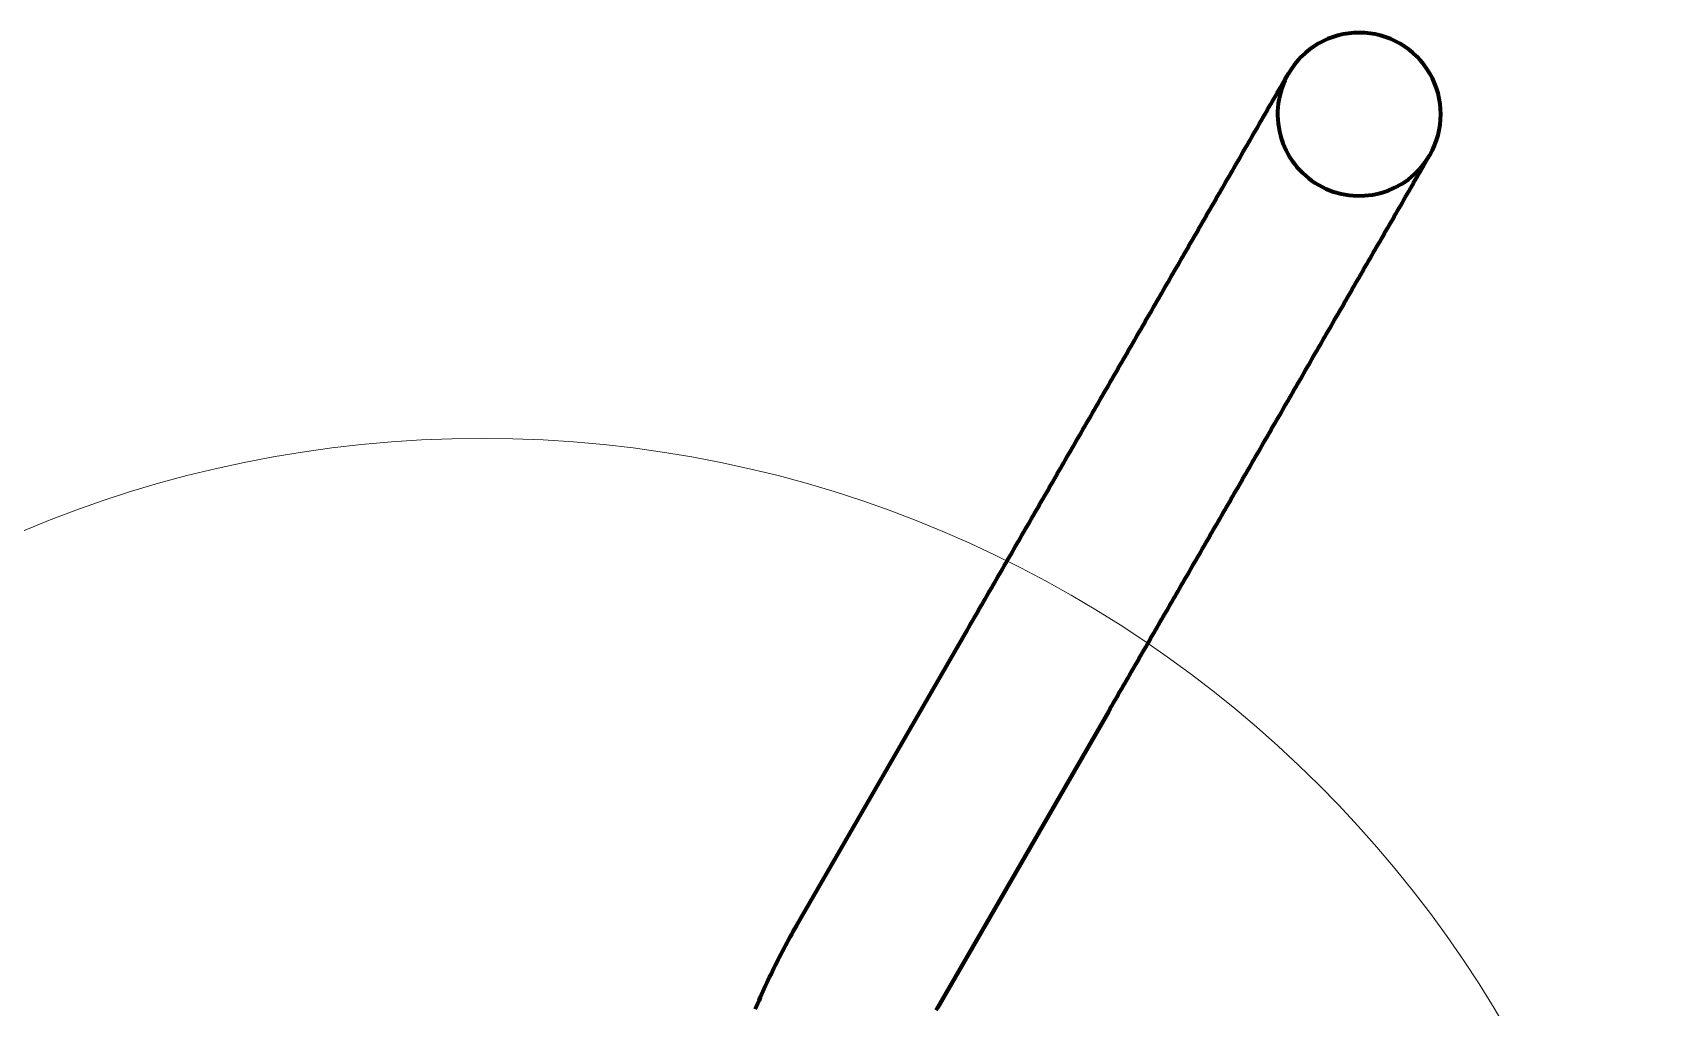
# Model space of a CAD drawing. Header units: millimetres. Extents: x 0 to 2382, y 0 to 420.
# Drawn here: x 275.87 to 301.29, y 318.04 to 333.21 of the extents above; entities that cross this region are included whole.
import ezdxf

# ---------------------------------------------------------------- set-up
doc = ezdxf.new("R2010")
doc.units = ezdxf.units.MM
doc.linetypes.add('IRAM-E-TRAZOS', pattern=[5, 4, -1])
for name, color, linetype, lineweight in [('01-VISIBLE', 7, 'CONTINUOUS', 70), ('02-OCULTA', 4, 'IRAM-E-TRAZOS', 35), ('08-FINA', 5, 'CONTINUOUS', 18)]:
    doc.layers.add(name, color=color, linetype=linetype, lineweight=lineweight)

msp = doc.modelspace()

# ---------------------------------------------------------------- linework, layer by layer
at = {"layer": '01-VISIBLE'}
for p, q in [((287.762, 319.306), (290.422, 323.914)), ((289.961, 318.036), (292.622, 322.644)), ((292.622, 322.644), (289.961, 318.036))]:
    msp.add_line(p, q, dxfattribs=at)
for points in [[(290.422, 323.914), (290.447, 323.957), (290.472, 324.001), (290.497, 324.044), (290.522, 324.087), (290.547, 324.131), (290.572, 324.174), (290.597, 324.217), (290.622, 324.261), (290.647, 324.304), (290.672, 324.347), (290.697, 324.39), (290.722, 324.434), (290.747, 324.477), (290.772, 324.52), (290.797, 324.564), (290.822, 324.607), (290.847, 324.65), (290.872, 324.694), (290.897, 324.737), (290.922, 324.78), (290.947, 324.823), (290.972, 324.867), (290.997, 324.91), (291.022, 324.953), (291.047, 324.997), (291.072, 325.04), (291.097, 325.083), (291.122, 325.127), (291.147, 325.17), (291.172, 325.213), (291.197, 325.256), (291.222, 325.3), (291.247, 325.343), (291.272, 325.386), (291.297, 325.43), (291.322, 325.473), (291.347, 325.516), (291.372, 325.56), (291.397, 325.603), (291.422, 325.646), (291.447, 325.689), (291.472, 325.733), (291.497, 325.776), (291.522, 325.819), (291.547, 325.863), (291.572, 325.906), (291.597, 325.949), (291.622, 325.993), (291.647, 326.036), (291.672, 326.079), (291.697, 326.122), (291.722, 326.166), (291.747, 326.209), (291.772, 326.252), (291.797, 326.296), (291.822, 326.339), (291.847, 326.382), (291.872, 326.426), (291.897, 326.469), (291.922, 326.512), (291.947, 326.555), (291.972, 326.599), (291.997, 326.642), (292.022, 326.685), (292.047, 326.729), (292.072, 326.772), (292.097, 326.815), (292.122, 326.859), (292.147, 326.902), (292.172, 326.945), (292.197, 326.989), (292.222, 327.032), (292.247, 327.075), (292.272, 327.118), (292.297, 327.162), (292.322, 327.205), (292.347, 327.248), (292.372, 327.292), (292.397, 327.335), (292.422, 327.378), (292.447, 327.422), (292.472, 327.465), (292.497, 327.508), (292.522, 327.551), (292.547, 327.595), (292.572, 327.638), (292.597, 327.681), (292.622, 327.725), (292.647, 327.768), (292.672, 327.811), (292.697, 327.855), (292.722, 327.898), (292.747, 327.941), (292.772, 327.984), (292.797, 328.028), (292.822, 328.071), (292.847, 328.114), (292.872, 328.158), (292.897, 328.201), (292.922, 328.244), (292.947, 328.288), (292.972, 328.331), (292.997, 328.374), (293.022, 328.417), (293.047, 328.461), (293.072, 328.504), (293.097, 328.547), (293.122, 328.591), (293.147, 328.634), (293.172, 328.677), (293.197, 328.721), (293.222, 328.764), (293.247, 328.807), (293.272, 328.85), (293.297, 328.894), (293.322, 328.937), (293.347, 328.98), (293.372, 329.024), (293.397, 329.067), (293.422, 329.11), (293.447, 329.154), (293.472, 329.197), (293.497, 329.24), (293.522, 329.283), (293.547, 329.327), (293.572, 329.37), (293.597, 329.413), (293.622, 329.457), (293.647, 329.5), (293.672, 329.543), (293.697, 329.587), (293.722, 329.63), (293.747, 329.673), (293.772, 329.716), (293.797, 329.76), (293.822, 329.803), (293.847, 329.846), (293.872, 329.89), (293.897, 329.933), (293.922, 329.976), (293.947, 330.02), (293.972, 330.063), (293.997, 330.106), (294.022, 330.149), (294.047, 330.193), (294.072, 330.236), (294.097, 330.279), (294.122, 330.323), (294.147, 330.366), (294.172, 330.409), (294.197, 330.453), (294.222, 330.496), (294.247, 330.539), (294.272, 330.583), (294.297, 330.626), (294.322, 330.669), (294.347, 330.712), (294.372, 330.756), (294.397, 330.799), (294.422, 330.842), (294.447, 330.886), (294.472, 330.929), (294.497, 330.972), (294.522, 331.016), (294.547, 331.059), (294.572, 331.102), (294.597, 331.145), (294.622, 331.189), (294.647, 331.232), (294.672, 331.275), (294.697, 331.319), (294.722, 331.362), (294.747, 331.405), (294.772, 331.449), (294.797, 331.492), (294.822, 331.535), (294.847, 331.578), (294.872, 331.622), (294.897, 331.665), (294.922, 331.708), (294.947, 331.752), (294.972, 331.795), (294.997, 331.838), (295.022, 331.882), (295.047, 331.925), (295.072, 331.968), (295.097, 332.011), (295.122, 332.055), (295.147, 332.098), (295.172, 332.141), (295.197, 332.185), (295.222, 332.228), (295.247, 332.271), (295.272, 332.315), (295.297, 332.358), (295.322, 332.401), (295.347, 332.444), (295.372, 332.488), (295.397, 332.531), (295.422, 332.574)], [(292.622, 322.644), (292.647, 322.688), (292.672, 322.731), (292.697, 322.775), (292.722, 322.818), (292.747, 322.862), (292.772, 322.905), (292.797, 322.949), (292.823, 322.992), (292.848, 323.036), (292.873, 323.079), (292.898, 323.123), (292.923, 323.166), (292.948, 323.21), (292.973, 323.253), (292.998, 323.297), (293.024, 323.34), (293.049, 323.384), (293.074, 323.427), (293.099, 323.471), (293.124, 323.514), (293.149, 323.558), (293.174, 323.602), (293.199, 323.645), (293.225, 323.689), (293.25, 323.732), (293.275, 323.776), (293.3, 323.819), (293.325, 323.863), (293.35, 323.906), (293.375, 323.95), (293.4, 323.993), (293.426, 324.037), (293.451, 324.08), (293.476, 324.124), (293.501, 324.167), (293.526, 324.211), (293.551, 324.254), (293.576, 324.298), (293.601, 324.341), (293.627, 324.385), (293.652, 324.428), (293.677, 324.472), (293.702, 324.515), (293.727, 324.559), (293.752, 324.602), (293.777, 324.646), (293.802, 324.69), (293.828, 324.733), (293.853, 324.777), (293.878, 324.82), (293.903, 324.864), (293.928, 324.907), (293.953, 324.951), (293.978, 324.994), (294.003, 325.038), (294.029, 325.081), (294.054, 325.125), (294.079, 325.168), (294.104, 325.212), (294.129, 325.255), (294.154, 325.299), (294.179, 325.342), (294.204, 325.386), (294.23, 325.429), (294.255, 325.473), (294.28, 325.516), (294.305, 325.56), (294.33, 325.603), (294.355, 325.647), (294.38, 325.69), (294.405, 325.734), (294.431, 325.777), (294.456, 325.821), (294.481, 325.865), (294.506, 325.908), (294.531, 325.952), (294.556, 325.995), (294.581, 326.039), (294.606, 326.082), (294.632, 326.126), (294.657, 326.169), (294.682, 326.213), (294.707, 326.256), (294.732, 326.3), (294.757, 326.343), (294.782, 326.387), (294.807, 326.43), (294.833, 326.474), (294.858, 326.517), (294.883, 326.561), (294.908, 326.604), (294.933, 326.648), (294.958, 326.691), (294.983, 326.735), (295.008, 326.778), (295.034, 326.822), (295.059, 326.865), (295.084, 326.909), (295.109, 326.952), (295.134, 326.996), (295.159, 327.04), (295.184, 327.083), (295.209, 327.127), (295.235, 327.17), (295.26, 327.214), (295.285, 327.257), (295.31, 327.301), (295.335, 327.344), (295.36, 327.388), (295.385, 327.431), (295.41, 327.475), (295.436, 327.518), (295.461, 327.562), (295.486, 327.605), (295.511, 327.649), (295.536, 327.692), (295.561, 327.736), (295.586, 327.779), (295.611, 327.823), (295.637, 327.866), (295.662, 327.91), (295.687, 327.953), (295.712, 327.997), (295.737, 328.04), (295.762, 328.084), (295.787, 328.127), (295.812, 328.171), (295.838, 328.215), (295.863, 328.258), (295.888, 328.302), (295.913, 328.345), (295.938, 328.389), (295.963, 328.432), (295.988, 328.476), (296.013, 328.519), (296.039, 328.563), (296.064, 328.606), (296.089, 328.65), (296.114, 328.693), (296.139, 328.737), (296.164, 328.78), (296.189, 328.824), (296.214, 328.867), (296.24, 328.911), (296.265, 328.954), (296.29, 328.998), (296.315, 329.041), (296.34, 329.085), (296.365, 329.128), (296.39, 329.172), (296.415, 329.215), (296.441, 329.259), (296.466, 329.303), (296.491, 329.346), (296.516, 329.39), (296.541, 329.433), (296.566, 329.477), (296.591, 329.52), (296.616, 329.564), (296.642, 329.607), (296.667, 329.651), (296.692, 329.694), (296.717, 329.738), (296.742, 329.781), (296.767, 329.825), (296.792, 329.868), (296.817, 329.912), (296.843, 329.955), (296.868, 329.999), (296.893, 330.042), (296.918, 330.086), (296.943, 330.129), (296.968, 330.173), (296.993, 330.216), (297.018, 330.26), (297.044, 330.303), (297.069, 330.347), (297.094, 330.39), (297.119, 330.434), (297.144, 330.478), (297.169, 330.521), (297.194, 330.565), (297.219, 330.608), (297.245, 330.652), (297.27, 330.695), (297.295, 330.739), (297.32, 330.782), (297.345, 330.826), (297.37, 330.869), (297.395, 330.913), (297.42, 330.956), (297.446, 331), (297.471, 331.043), (297.496, 331.087), (297.521, 331.13), (297.546, 331.174), (297.571, 331.217), (297.596, 331.261), (297.622, 331.304)], [(287.119, 318.007), (287.138, 318.053), (287.158, 318.099), (287.178, 318.145), (287.198, 318.191), (287.218, 318.237), (287.238, 318.283), (287.259, 318.328), (287.28, 318.374), (287.301, 318.419), (287.322, 318.465), (287.343, 318.51), (287.365, 318.555), (287.386, 318.6), (287.408, 318.645), (287.431, 318.69), (287.453, 318.734), (287.475, 318.779), (287.498, 318.824), (287.521, 318.868), (287.544, 318.912), (287.568, 318.956), (287.591, 319.001), (287.615, 319.045), (287.639, 319.089), (287.663, 319.132), (287.687, 319.176), (287.712, 319.22), (287.737, 319.263), (287.762, 319.306)], [(287.762, 319.306), (287.737, 319.263), (287.712, 319.22), (287.687, 319.176), (287.663, 319.132), (287.639, 319.089), (287.615, 319.045), (287.591, 319.001), (287.568, 318.956), (287.544, 318.912), (287.521, 318.868), (287.498, 318.824), (287.475, 318.779), (287.453, 318.734), (287.431, 318.69), (287.408, 318.645), (287.386, 318.6), (287.365, 318.555), (287.343, 318.51), (287.322, 318.465), (287.301, 318.419), (287.28, 318.374), (287.259, 318.328), (287.238, 318.283), (287.218, 318.237), (287.198, 318.191), (287.178, 318.145), (287.158, 318.099), (287.138, 318.053), (287.119, 318.007)], [(289.936, 317.993), (289.961, 318.036)]]:
    msp.add_lwpolyline(points, dxfattribs=at)
for start, end in [(-30, 150), (150, -120), (150, 150.0019), (-120, -30), (-30.0019, -30)]:
    msp.add_arc((296.522, 331.939), 1.27, start, end, dxfattribs=at)
at = {"layer": '02-OCULTA'}
msp.add_line((290.422, 323.914), (287.762, 319.306), dxfattribs=at)
for points in [[(290.422, 323.914), (290.447, 323.957), (290.472, 324.001), (290.497, 324.044), (290.522, 324.087), (290.547, 324.131), (290.572, 324.174), (290.597, 324.217), (290.622, 324.261), (290.647, 324.304), (290.672, 324.347), (290.697, 324.39), (290.722, 324.434), (290.747, 324.477), (290.772, 324.52), (290.797, 324.564), (290.822, 324.607), (290.847, 324.65), (290.872, 324.694), (290.897, 324.737), (290.922, 324.78), (290.947, 324.823), (290.972, 324.867), (290.997, 324.91), (291.022, 324.953), (291.047, 324.997), (291.072, 325.04), (291.097, 325.083), (291.122, 325.127), (291.147, 325.17), (291.172, 325.213), (291.197, 325.256), (291.222, 325.3), (291.247, 325.343), (291.272, 325.386), (291.297, 325.43), (291.322, 325.473), (291.347, 325.516), (291.372, 325.56), (291.397, 325.603), (291.422, 325.646), (291.447, 325.689), (291.472, 325.733), (291.497, 325.776), (291.522, 325.819), (291.547, 325.863), (291.572, 325.906), (291.597, 325.949), (291.622, 325.993), (291.647, 326.036), (291.672, 326.079), (291.697, 326.122), (291.722, 326.166), (291.747, 326.209), (291.772, 326.252), (291.797, 326.296), (291.822, 326.339), (291.847, 326.382), (291.872, 326.426), (291.897, 326.469), (291.922, 326.512), (291.947, 326.555), (291.972, 326.599), (291.997, 326.642), (292.022, 326.685), (292.047, 326.729), (292.072, 326.772), (292.097, 326.815), (292.122, 326.859), (292.147, 326.902), (292.172, 326.945), (292.197, 326.989), (292.222, 327.032), (292.247, 327.075), (292.272, 327.118), (292.297, 327.162), (292.322, 327.205), (292.347, 327.248), (292.372, 327.292), (292.397, 327.335), (292.422, 327.378), (292.447, 327.422), (292.472, 327.465), (292.497, 327.508), (292.522, 327.551), (292.547, 327.595), (292.572, 327.638), (292.597, 327.681), (292.622, 327.725), (292.647, 327.768), (292.672, 327.811), (292.697, 327.855), (292.722, 327.898), (292.747, 327.941), (292.772, 327.984), (292.797, 328.028), (292.822, 328.071), (292.847, 328.114), (292.872, 328.158), (292.897, 328.201), (292.922, 328.244), (292.947, 328.288), (292.972, 328.331), (292.997, 328.374), (293.022, 328.417), (293.047, 328.461), (293.072, 328.504), (293.097, 328.547), (293.122, 328.591), (293.147, 328.634), (293.172, 328.677), (293.197, 328.721), (293.222, 328.764), (293.247, 328.807), (293.272, 328.85), (293.297, 328.894), (293.322, 328.937), (293.347, 328.98), (293.372, 329.024), (293.397, 329.067), (293.422, 329.11), (293.447, 329.154), (293.472, 329.197), (293.497, 329.24), (293.522, 329.283), (293.547, 329.327), (293.572, 329.37), (293.597, 329.413), (293.622, 329.457), (293.647, 329.5), (293.672, 329.543), (293.697, 329.587), (293.722, 329.63), (293.747, 329.673), (293.772, 329.716), (293.797, 329.76), (293.822, 329.803), (293.847, 329.846), (293.872, 329.89), (293.897, 329.933), (293.922, 329.976), (293.947, 330.02), (293.972, 330.063), (293.997, 330.106), (294.022, 330.149), (294.047, 330.193), (294.072, 330.236), (294.097, 330.279), (294.122, 330.323), (294.147, 330.366), (294.172, 330.409), (294.197, 330.453), (294.222, 330.496), (294.247, 330.539), (294.272, 330.583), (294.297, 330.626), (294.322, 330.669), (294.347, 330.712), (294.372, 330.756), (294.397, 330.799), (294.422, 330.842), (294.447, 330.886), (294.472, 330.929), (294.497, 330.972), (294.522, 331.016), (294.547, 331.059), (294.572, 331.102), (294.597, 331.145), (294.622, 331.189), (294.647, 331.232), (294.672, 331.275), (294.697, 331.319), (294.722, 331.362), (294.747, 331.405), (294.772, 331.449), (294.797, 331.492), (294.822, 331.535), (294.847, 331.578), (294.872, 331.622), (294.897, 331.665), (294.922, 331.708), (294.947, 331.752), (294.972, 331.795), (294.997, 331.838), (295.022, 331.882), (295.047, 331.925), (295.072, 331.968), (295.097, 332.011), (295.122, 332.055), (295.147, 332.098), (295.172, 332.141), (295.197, 332.185), (295.222, 332.228), (295.247, 332.271), (295.272, 332.315), (295.297, 332.358), (295.322, 332.401), (295.347, 332.444), (295.372, 332.488), (295.397, 332.531), (295.422, 332.574)], [(292.622, 322.644), (292.647, 322.688), (292.672, 322.731), (292.697, 322.775), (292.722, 322.818), (292.747, 322.862), (292.772, 322.905), (292.797, 322.949), (292.823, 322.992), (292.848, 323.036), (292.873, 323.079), (292.898, 323.123), (292.923, 323.166), (292.948, 323.21), (292.973, 323.253), (292.998, 323.297), (293.024, 323.34), (293.049, 323.384), (293.074, 323.427), (293.099, 323.471), (293.124, 323.514), (293.149, 323.558), (293.174, 323.602), (293.199, 323.645), (293.225, 323.689), (293.25, 323.732), (293.275, 323.776), (293.3, 323.819), (293.325, 323.863), (293.35, 323.906), (293.375, 323.95), (293.4, 323.993), (293.426, 324.037), (293.451, 324.08), (293.476, 324.124), (293.501, 324.167), (293.526, 324.211), (293.551, 324.254), (293.576, 324.298), (293.601, 324.341), (293.627, 324.385), (293.652, 324.428), (293.677, 324.472), (293.702, 324.515), (293.727, 324.559), (293.752, 324.602), (293.777, 324.646), (293.802, 324.69), (293.828, 324.733), (293.853, 324.777), (293.878, 324.82), (293.903, 324.864), (293.928, 324.907), (293.953, 324.951), (293.978, 324.994), (294.003, 325.038), (294.029, 325.081), (294.054, 325.125), (294.079, 325.168), (294.104, 325.212), (294.129, 325.255), (294.154, 325.299), (294.179, 325.342), (294.204, 325.386), (294.23, 325.429), (294.255, 325.473), (294.28, 325.516), (294.305, 325.56), (294.33, 325.603), (294.355, 325.647), (294.38, 325.69), (294.405, 325.734), (294.431, 325.777), (294.456, 325.821), (294.481, 325.865), (294.506, 325.908), (294.531, 325.952), (294.556, 325.995), (294.581, 326.039), (294.606, 326.082), (294.632, 326.126), (294.657, 326.169), (294.682, 326.213), (294.707, 326.256), (294.732, 326.3), (294.757, 326.343), (294.782, 326.387), (294.807, 326.43), (294.833, 326.474), (294.858, 326.517), (294.883, 326.561), (294.908, 326.604), (294.933, 326.648), (294.958, 326.691), (294.983, 326.735), (295.008, 326.778), (295.034, 326.822), (295.059, 326.865), (295.084, 326.909), (295.109, 326.952), (295.134, 326.996), (295.159, 327.04), (295.184, 327.083), (295.209, 327.127), (295.235, 327.17), (295.26, 327.214), (295.285, 327.257), (295.31, 327.301), (295.335, 327.344), (295.36, 327.388), (295.385, 327.431), (295.41, 327.475), (295.436, 327.518), (295.461, 327.562), (295.486, 327.605), (295.511, 327.649), (295.536, 327.692), (295.561, 327.736), (295.586, 327.779), (295.611, 327.823), (295.637, 327.866), (295.662, 327.91), (295.687, 327.953), (295.712, 327.997), (295.737, 328.04), (295.762, 328.084), (295.787, 328.127), (295.812, 328.171), (295.838, 328.215), (295.863, 328.258), (295.888, 328.302), (295.913, 328.345), (295.938, 328.389), (295.963, 328.432), (295.988, 328.476), (296.013, 328.519), (296.039, 328.563), (296.064, 328.606), (296.089, 328.65), (296.114, 328.693), (296.139, 328.737), (296.164, 328.78), (296.189, 328.824), (296.214, 328.867), (296.24, 328.911), (296.265, 328.954), (296.29, 328.998), (296.315, 329.041), (296.34, 329.085), (296.365, 329.128), (296.39, 329.172), (296.415, 329.215), (296.441, 329.259), (296.466, 329.303), (296.491, 329.346), (296.516, 329.39), (296.541, 329.433), (296.566, 329.477), (296.591, 329.52), (296.616, 329.564), (296.642, 329.607), (296.667, 329.651), (296.692, 329.694), (296.717, 329.738), (296.742, 329.781), (296.767, 329.825), (296.792, 329.868), (296.817, 329.912), (296.843, 329.955), (296.868, 329.999), (296.893, 330.042), (296.918, 330.086), (296.943, 330.129), (296.968, 330.173), (296.993, 330.216), (297.018, 330.26), (297.044, 330.303), (297.069, 330.347), (297.094, 330.39), (297.119, 330.434), (297.144, 330.478), (297.169, 330.521), (297.194, 330.565), (297.219, 330.608), (297.245, 330.652), (297.27, 330.695), (297.295, 330.739), (297.32, 330.782), (297.345, 330.826), (297.37, 330.869), (297.395, 330.913), (297.42, 330.956), (297.446, 331), (297.471, 331.043), (297.496, 331.087), (297.521, 331.13), (297.546, 331.174), (297.571, 331.217), (297.596, 331.261), (297.622, 331.304)], [(289.961, 318.036), (289.936, 317.993)]]:
    msp.add_lwpolyline(points, dxfattribs=at)
for start, end in [(-30, 150), (150.0019, -120), (-120, -30.0019)]:
    msp.add_arc((296.522, 331.939), 1.27, start, end, dxfattribs=at)
at = {"layer": '08-FINA'}
msp.add_circle((282.872, 308.476), 18.417, dxfattribs=at)

doc.saveas('drawing.dxf')
